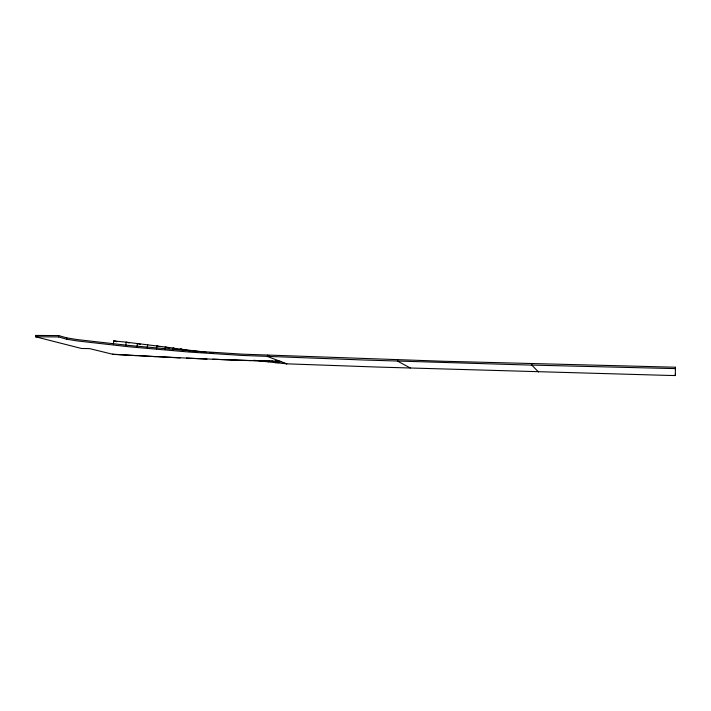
<?xml version="1.0" encoding="UTF-8"?>
<svg xmlns="http://www.w3.org/2000/svg" width="711" height="711" viewBox="0 0 711 711"><rect width="100%" height="100%" fill="white"/><g stroke="black" fill="none" stroke-linecap="round" stroke-linejoin="round"><path stroke-width="1.07" d="M259.16 360.877L286.88 363.836L377.221 367.045L665.443 375.337L675.299 375.559L675.317 374.235M675.45 367.223L675.432 368.618L525.038 364.93L364.174 360.015L241.616 355.402L189.49 352.078L128.887 346.764L77.17 340.916L66.63 339.2L58.56 336.934L35.55 336.765L35.692 335.441L58.702 335.592L66.763 337.876L77.303 339.6L129.011 345.475L189.597 350.807L241.713 354.131L443.495 361.259L675.45 367.223L675.299 375.559M531.846 363.765L531.801 365.107L538.494 371.986M397.662 359.819L397.591 361.126L410.3 367.996M172.897 350.061L173.084 348.017L126.158 342.151L113.724 340.933L113.404 344.222M165.085 349.172L165.281 346.968L169.325 348.097M156.518 349.012L156.802 345.857L158.891 346.479M137.054 346.692L137.365 343.44L140.511 344.337M147.257 347.723L147.719 344.862M125.856 345.288L126.158 342.151L129.295 342.942M66.63 339.2L66.763 337.876M58.56 336.934L58.702 335.592M268.26 361.881L269.487 360.566M272.011 360.975L274.89 362.583L280.996 361.615L275.548 360.761M261.257 361.108L263.221 360.841M274.89 362.583L278.908 362.592M250.556 360.495L280.525 361.437M280.996 361.615L234.23 359.962M250.805 360.664L212.873 359.215M234.532 360.139L186.478 358.086M206.99 359.135L155.842 356.54M180.07 357.935L136.236 355.491M156.02 356.709L112.436 354.194M136.503 355.66L113.2 354.38L89.506 348.594L81.578 348.506L35.55 336.765M210.198 352.727L213.371 353.029M205.986 352.336L173.431 348.203M253.907 360.29L256.004 360.521M202.831 352.247L201.062 351.963M282.907 363.019L286.88 363.836L267.416 356.478L267.505 355.198L269.522 355.971M116.897 341.591L113.724 340.933L116.417 341.644M185.029 350.114L180.825 349.208L190.717 350.994M197.445 351.687L194.538 351.074M173.084 348.017L176.177 348.799M35.692 335.441L37.799 335.992M269.513 361.09L270.002 361.268M180.336 349.012L183.669 350.301"/></g></svg>
